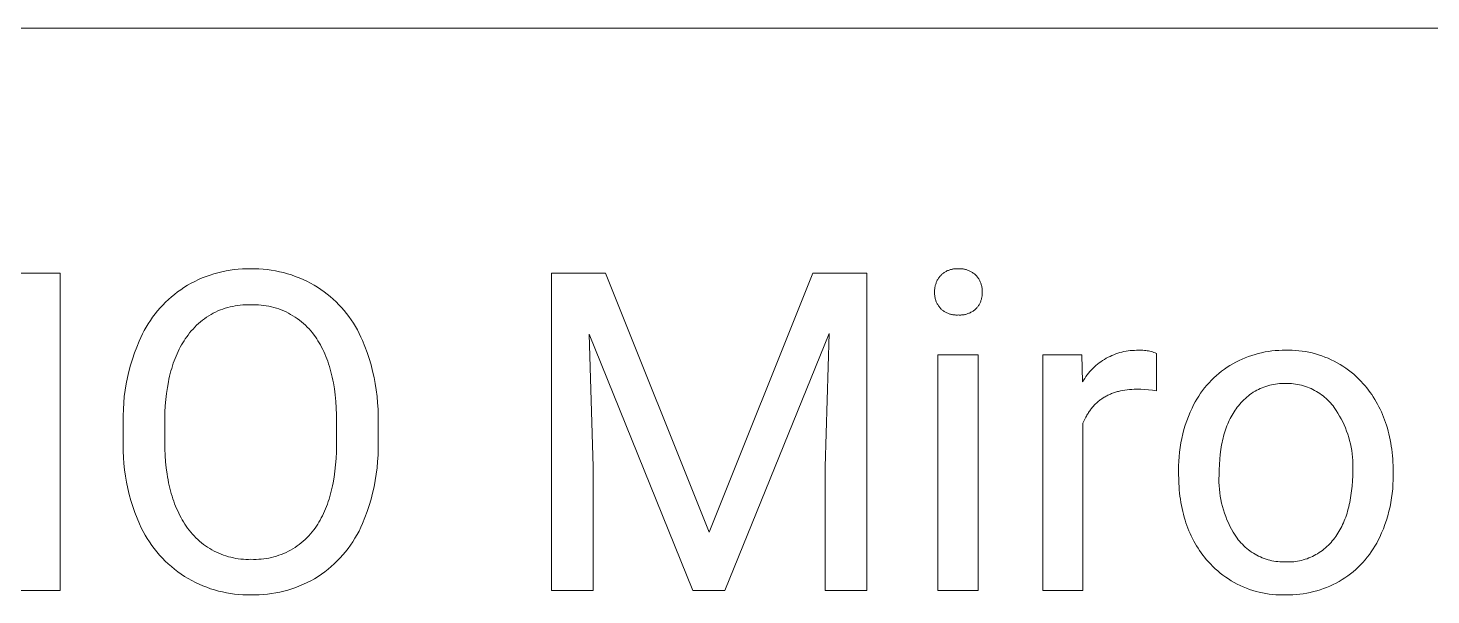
# Model space of a CAD drawing. Header units: millimetres. Extents: x -1283 to 2747, y -259 to 2557.
# Drawn here: x 1601.5 to 1770.4, y 123.7 to 191.8 of the extents above; entities that cross this region are included whole.
import ezdxf

# ---------------------------------------------------------------- set-up
doc = ezdxf.new("R2010")
doc.units = ezdxf.units.MM
doc.header["$MEASUREMENT"] = 0
doc.layers.add('Domyślny', color=7, linetype='Continuous', true_color=0x000000)

msp = doc.modelspace()

# ---------------------------------------------------------------- linework, layer by layer
at = {"layer": 'Domyślny', "color": 18, "lineweight": 15, "true_color": 0x000000}
for p, q in [((2743.17, 191.83), (1223.94, 191.83)), ((1600.37, 162.36), (1605.37, 162.36)), ((1605.37, 162.36), (1605.37, 124.19)), ((1622.96, 161.96), (1623.43, 162.13)), ((1623.43, 162.13), (1623.9, 162.28)), ((1623.9, 162.28), (1624.38, 162.41)), ((1624.38, 162.41), (1624.86, 162.53)), ((1624.86, 162.53), (1625.35, 162.63)), ((1625.35, 162.63), (1625.84, 162.71)), ((1625.84, 162.71), (1626.33, 162.78)), ((1626.33, 162.78), (1626.82, 162.83)), ((1626.82, 162.83), (1627.32, 162.86)), ((1627.32, 162.86), (1627.82, 162.88)), ((1627.82, 162.88), (1628.31, 162.88)), ((1628.31, 162.88), (1628.81, 162.88)), ((1628.81, 162.88), (1629.31, 162.86)), ((1629.31, 162.86), (1629.81, 162.83)), ((1629.81, 162.83), (1630.3, 162.78)), ((1630.3, 162.78), (1630.8, 162.72)), ((1630.8, 162.72), (1631.29, 162.63)), ((1631.29, 162.63), (1631.78, 162.53)), ((1631.78, 162.53), (1632.26, 162.42)), ((1632.26, 162.42), (1632.75, 162.28)), ((1632.75, 162.28), (1633.22, 162.14)), ((1633.22, 162.14), (1633.69, 161.97)), ((1664.51, 124.19), (1664.51, 162.36)), ((1664.51, 162.36), (1671.01, 162.36)), ((1671.01, 162.36), (1683.49, 131.22)), ((1683.49, 131.22), (1695.96, 162.36)), ((1695.96, 162.36), (1702.49, 162.36)), ((1702.49, 162.36), (1702.49, 124.19)), ((1711.35, 162.07), (1711.42, 162.13)), ((1711.42, 162.13), (1711.49, 162.2)), ((1711.49, 162.2), (1711.56, 162.26)), ((1711.56, 162.26), (1711.63, 162.32)), ((1711.63, 162.32), (1711.71, 162.37)), ((1711.71, 162.37), (1711.79, 162.43)), ((1711.79, 162.43), (1711.87, 162.48)), ((1711.87, 162.48), (1711.95, 162.53)), ((1711.95, 162.53), (1712.03, 162.57)), ((1712.03, 162.57), (1712.12, 162.62)), ((1712.12, 162.62), (1712.2, 162.66)), ((1712.2, 162.66), (1712.29, 162.69)), ((1712.29, 162.69), (1712.38, 162.73)), ((1712.38, 162.73), (1712.47, 162.76)), ((1712.47, 162.76), (1712.56, 162.78)), ((1712.56, 162.78), (1712.65, 162.81)), ((1712.65, 162.81), (1712.74, 162.83)), ((1712.74, 162.83), (1712.83, 162.85)), ((1712.83, 162.85), (1712.93, 162.86)), ((1712.93, 162.86), (1713.02, 162.88)), ((1713.02, 162.88), (1713.12, 162.88)), ((1713.12, 162.88), (1713.21, 162.89)), ((1713.21, 162.89), (1713.31, 162.89)), ((1713.31, 162.89), (1713.4, 162.89)), ((1713.4, 162.89), (1713.5, 162.89)), ((1713.5, 162.89), (1713.59, 162.89)), ((1713.59, 162.89), (1713.69, 162.89)), ((1713.69, 162.89), (1713.78, 162.89)), ((1713.78, 162.89), (1713.87, 162.88)), ((1713.87, 162.88), (1713.97, 162.87)), ((1713.97, 162.87), (1714.06, 162.86)), ((1714.06, 162.86), (1714.16, 162.85)), ((1714.16, 162.85), (1714.25, 162.83)), ((1714.25, 162.83), (1714.34, 162.81)), ((1714.34, 162.81), (1714.43, 162.78)), ((1714.43, 162.78), (1714.52, 162.76)), ((1714.52, 162.76), (1714.61, 162.72)), ((1714.61, 162.72), (1714.7, 162.69)), ((1714.7, 162.69), (1714.79, 162.65)), ((1714.79, 162.65), (1714.88, 162.61)), ((1714.88, 162.61), (1714.96, 162.57)), ((1714.96, 162.57), (1715.04, 162.53)), ((1715.04, 162.53), (1715.12, 162.48)), ((1715.12, 162.48), (1715.2, 162.43)), ((1715.2, 162.43), (1715.28, 162.37)), ((1715.28, 162.37), (1715.36, 162.32)), ((1715.36, 162.32), (1715.43, 162.26)), ((1715.43, 162.26), (1715.51, 162.2)), ((1715.51, 162.2), (1715.58, 162.13)), ((1715.58, 162.13), (1715.64, 162.07)), ((1619.9, 160.37), (1620.29, 160.64)), ((1620.29, 160.64), (1620.71, 160.9)), ((1620.71, 160.9), (1621.15, 161.14)), ((1621.15, 161.14), (1621.59, 161.37)), ((1621.59, 161.37), (1622.04, 161.58)), ((1622.04, 161.58), (1622.49, 161.78)), ((1622.49, 161.78), (1622.96, 161.96)), ((1633.69, 161.97), (1634.16, 161.79)), ((1634.16, 161.79), (1634.62, 161.6)), ((1634.62, 161.6), (1635.07, 161.39)), ((1635.07, 161.39), (1635.51, 161.16)), ((1635.51, 161.16), (1635.95, 160.92)), ((1635.95, 160.92), (1636.38, 160.67)), ((1636.38, 160.67), (1636.77, 160.4)), ((1710.64, 160.37), (1710.65, 160.47)), ((1710.65, 160.47), (1710.67, 160.57)), ((1710.67, 160.57), (1710.68, 160.67)), ((1710.68, 160.67), (1710.7, 160.76)), ((1710.7, 160.76), (1710.72, 160.86)), ((1710.72, 160.86), (1710.75, 160.95)), ((1710.75, 160.95), (1710.78, 161.05)), ((1710.78, 161.05), (1710.81, 161.14)), ((1710.81, 161.14), (1710.84, 161.23)), ((1710.84, 161.23), (1710.88, 161.32)), ((1710.88, 161.32), (1710.92, 161.41)), ((1710.92, 161.41), (1710.96, 161.5)), ((1710.96, 161.5), (1711.01, 161.59)), ((1711.01, 161.59), (1711.06, 161.67)), ((1711.06, 161.67), (1711.11, 161.75)), ((1711.11, 161.75), (1711.17, 161.83)), ((1711.17, 161.83), (1711.23, 161.91)), ((1711.23, 161.91), (1711.29, 161.99)), ((1711.29, 161.99), (1711.35, 162.07)), ((1715.64, 162.07), (1715.71, 161.99)), ((1715.71, 161.99), (1715.77, 161.92)), ((1715.77, 161.92), (1715.83, 161.84)), ((1715.83, 161.84), (1715.89, 161.76)), ((1715.89, 161.76), (1715.94, 161.67)), ((1715.94, 161.67), (1715.99, 161.59)), ((1715.99, 161.59), (1716.04, 161.5)), ((1716.04, 161.5), (1716.08, 161.42)), ((1716.08, 161.42), (1716.13, 161.33)), ((1716.13, 161.33), (1716.17, 161.24)), ((1716.17, 161.24), (1716.2, 161.14)), ((1716.2, 161.14), (1716.23, 161.05)), ((1716.23, 161.05), (1716.26, 160.96)), ((1716.26, 160.96), (1716.29, 160.86)), ((1716.29, 160.86), (1716.31, 160.77)), ((1716.31, 160.77), (1716.33, 160.67)), ((1716.33, 160.67), (1716.35, 160.57)), ((1716.35, 160.57), (1716.36, 160.47)), ((1716.36, 160.47), (1716.37, 160.38)), ((1617.74, 158.52), (1618.07, 158.86)), ((1618.07, 158.86), (1618.42, 159.19)), ((1618.42, 159.19), (1618.77, 159.5)), ((1618.77, 159.5), (1619.14, 159.81)), ((1619.14, 159.81), (1619.51, 160.1)), ((1619.51, 160.1), (1619.9, 160.37)), ((1636.77, 160.4), (1637.16, 160.13)), ((1637.16, 160.13), (1637.53, 159.84)), ((1637.53, 159.84), (1637.9, 159.54)), ((1637.9, 159.54), (1638.25, 159.23)), ((1638.25, 159.23), (1638.6, 158.91)), ((1638.6, 158.91), (1638.93, 158.57)), ((1710.64, 160.28), (1710.64, 160.37)), ((1710.64, 160.18), (1710.64, 160.28)), ((1710.64, 160.08), (1710.64, 160.18)), ((1710.64, 159.98), (1710.64, 160.08)), ((1710.64, 159.89), (1710.64, 159.98)), ((1710.64, 159.79), (1710.64, 159.89)), ((1710.65, 159.69), (1710.64, 159.79)), ((1710.66, 159.59), (1710.65, 159.69)), ((1710.68, 159.5), (1710.66, 159.59)), ((1710.7, 159.4), (1710.68, 159.5)), ((1710.72, 159.31), (1710.7, 159.4)), ((1710.74, 159.21), (1710.72, 159.31)), ((1710.77, 159.12), (1710.74, 159.21)), ((1710.8, 159.03), (1710.77, 159.12)), ((1710.84, 158.93), (1710.8, 159.03)), ((1710.88, 158.84), (1710.84, 158.93)), ((1710.92, 158.76), (1710.88, 158.84)), ((1710.96, 158.67), (1710.92, 158.76)), ((1716.11, 158.81), (1716.07, 158.72)), ((1716.15, 158.89), (1716.11, 158.81)), ((1716.19, 158.98), (1716.15, 158.89)), ((1716.22, 159.07), (1716.19, 158.98)), ((1716.25, 159.16), (1716.22, 159.07)), ((1716.28, 159.25), (1716.25, 159.16)), ((1716.3, 159.34), (1716.28, 159.25)), ((1716.32, 159.43), (1716.3, 159.34)), ((1716.34, 159.52), (1716.32, 159.43)), ((1716.35, 159.61), (1716.34, 159.52)), ((1716.37, 159.71), (1716.35, 159.61)), ((1716.37, 160.38), (1716.38, 160.28)), ((1716.38, 159.89), (1716.37, 159.8)), ((1716.37, 159.8), (1716.37, 159.71)), ((1716.38, 160.28), (1716.38, 160.18)), ((1716.38, 160.18), (1716.38, 160.08)), ((1716.38, 160.08), (1716.38, 159.99)), ((1716.38, 159.99), (1716.38, 159.89)), ((1616.25, 156.68), (1616.52, 157.07)), ((1616.52, 157.07), (1616.81, 157.45)), ((1616.81, 157.45), (1617.11, 157.82)), ((1617.11, 157.82), (1617.42, 158.17)), ((1617.42, 158.17), (1617.74, 158.52)), ((1623.02, 157.06), (1622.77, 156.88)), ((1623.28, 157.23), (1623.02, 157.06)), ((1623.55, 157.39), (1623.28, 157.23)), ((1623.82, 157.54), (1623.55, 157.39)), ((1624.1, 157.68), (1623.82, 157.54)), ((1624.38, 157.81), (1624.1, 157.68)), ((1624.67, 157.93), (1624.38, 157.81)), ((1624.96, 158.04), (1624.67, 157.93)), ((1625.25, 158.14), (1624.96, 158.04)), ((1625.55, 158.23), (1625.25, 158.14)), ((1625.85, 158.31), (1625.55, 158.23)), ((1626.15, 158.37), (1625.85, 158.31)), ((1626.46, 158.43), (1626.15, 158.37)), ((1626.76, 158.48), (1626.46, 158.43)), ((1627.07, 158.52), (1626.76, 158.48)), ((1627.38, 158.55), (1627.07, 158.52)), ((1627.69, 158.56), (1627.38, 158.55)), ((1628, 158.57), (1627.69, 158.56)), ((1628.31, 158.56), (1628, 158.57)), ((1628.63, 158.57), (1628.31, 158.56)), ((1628.94, 158.56), (1628.63, 158.57)), ((1629.26, 158.55), (1628.94, 158.56)), ((1629.57, 158.53), (1629.26, 158.55)), ((1629.88, 158.49), (1629.57, 158.53)), ((1630.19, 158.44), (1629.88, 158.49)), ((1630.5, 158.39), (1630.19, 158.44)), ((1630.81, 158.32), (1630.5, 158.39)), ((1631.11, 158.24), (1630.81, 158.32)), ((1631.41, 158.15), (1631.11, 158.24)), ((1631.71, 158.05), (1631.41, 158.15)), ((1632, 157.94), (1631.71, 158.05)), ((1632.29, 157.82), (1632, 157.94)), ((1632.58, 157.69), (1632.29, 157.82)), ((1632.86, 157.55), (1632.58, 157.69)), ((1633.13, 157.4), (1632.86, 157.55)), ((1633.4, 157.24), (1633.13, 157.4)), ((1633.67, 157.07), (1633.4, 157.24)), ((1633.93, 156.89), (1633.67, 157.07)), ((1638.93, 158.57), (1639.25, 158.23)), ((1639.25, 158.23), (1639.56, 157.87)), ((1639.56, 157.87), (1639.86, 157.5)), ((1639.86, 157.5), (1640.15, 157.13)), ((1640.15, 157.13), (1640.42, 156.74)), ((1711.01, 158.58), (1710.96, 158.67)), ((1711.06, 158.5), (1711.01, 158.58)), ((1711.11, 158.42), (1711.06, 158.5)), ((1711.17, 158.34), (1711.11, 158.42)), ((1711.22, 158.26), (1711.17, 158.34)), ((1711.29, 158.18), (1711.22, 158.26)), ((1711.35, 158.11), (1711.29, 158.18)), ((1711.42, 158.04), (1711.35, 158.11)), ((1711.49, 157.98), (1711.42, 158.04)), ((1711.56, 157.92), (1711.49, 157.98)), ((1711.64, 157.86), (1711.56, 157.92)), ((1711.71, 157.81), (1711.64, 157.86)), ((1711.79, 157.76), (1711.71, 157.81)), ((1711.87, 157.71), (1711.79, 157.76)), ((1711.95, 157.66), (1711.87, 157.71)), ((1712.04, 157.62), (1711.95, 157.66)), ((1712.12, 157.58), (1712.04, 157.62)), ((1712.21, 157.54), (1712.12, 157.58)), ((1712.29, 157.5), (1712.21, 157.54)), ((1712.38, 157.47), (1712.29, 157.5)), ((1712.47, 157.44), (1712.38, 157.47)), ((1712.56, 157.42), (1712.47, 157.44)), ((1712.65, 157.39), (1712.56, 157.42)), ((1712.75, 157.37), (1712.65, 157.39)), ((1712.84, 157.36), (1712.75, 157.37)), ((1712.93, 157.34), (1712.84, 157.36)), ((1713.03, 157.33), (1712.93, 157.34)), ((1713.12, 157.33), (1713.03, 157.33)), ((1713.21, 157.32), (1713.12, 157.33)), ((1713.31, 157.32), (1713.21, 157.32)), ((1713.4, 157.32), (1713.31, 157.32)), ((1713.5, 157.33), (1713.4, 157.32)), ((1713.59, 157.32), (1713.5, 157.33)), ((1713.69, 157.32), (1713.59, 157.32)), ((1713.79, 157.32), (1713.69, 157.32)), ((1713.89, 157.33), (1713.79, 157.32)), ((1713.99, 157.34), (1713.89, 157.33)), ((1714.08, 157.35), (1713.99, 157.34)), ((1714.18, 157.36), (1714.08, 157.35)), ((1714.28, 157.38), (1714.18, 157.36)), ((1714.37, 157.4), (1714.28, 157.38)), ((1714.47, 157.43), (1714.37, 157.4)), ((1714.56, 157.46), (1714.47, 157.43)), ((1714.65, 157.49), (1714.56, 157.46)), ((1714.74, 157.53), (1714.65, 157.49)), ((1714.83, 157.56), (1714.74, 157.53)), ((1714.92, 157.6), (1714.83, 157.56)), ((1715.01, 157.65), (1714.92, 157.6)), ((1715.1, 157.7), (1715.01, 157.65)), ((1715.18, 157.75), (1715.1, 157.7)), ((1715.26, 157.8), (1715.18, 157.75)), ((1715.34, 157.86), (1715.26, 157.8)), ((1715.42, 157.92), (1715.34, 157.86)), ((1715.5, 157.98), (1715.42, 157.92)), ((1715.57, 158.04), (1715.5, 157.98)), ((1715.64, 158.11), (1715.57, 158.04)), ((1715.71, 158.18), (1715.64, 158.11)), ((1715.77, 158.25), (1715.71, 158.18)), ((1715.82, 158.32), (1715.77, 158.25)), ((1715.88, 158.4), (1715.82, 158.32)), ((1715.93, 158.48), (1715.88, 158.4)), ((1715.98, 158.56), (1715.93, 158.48)), ((1716.03, 158.64), (1715.98, 158.56)), ((1716.07, 158.72), (1716.03, 158.64)), ((1615.29, 155.05), (1615.51, 155.47)), ((1615.51, 155.47), (1615.74, 155.88)), ((1615.74, 155.88), (1615.99, 156.28)), ((1615.99, 156.28), (1616.25, 156.68)), ((1621.17, 155.41), (1620.97, 155.17)), ((1621.38, 155.64), (1621.17, 155.41)), ((1621.59, 155.87), (1621.38, 155.64)), ((1621.81, 156.09), (1621.59, 155.87)), ((1622.04, 156.3), (1621.81, 156.09)), ((1622.27, 156.5), (1622.04, 156.3)), ((1622.52, 156.7), (1622.27, 156.5)), ((1622.77, 156.88), (1622.52, 156.7)), ((1634.18, 156.71), (1633.93, 156.89)), ((1634.43, 156.51), (1634.18, 156.71)), ((1634.67, 156.31), (1634.43, 156.51)), ((1634.9, 156.1), (1634.67, 156.31)), ((1635.12, 155.88), (1634.9, 156.1)), ((1635.34, 155.65), (1635.12, 155.88)), ((1635.55, 155.41), (1635.34, 155.65)), ((1635.75, 155.17), (1635.55, 155.41)), ((1640.42, 156.74), (1640.68, 156.34)), ((1640.68, 156.34), (1640.93, 155.94)), ((1640.93, 155.94), (1641.16, 155.53)), ((1641.16, 155.53), (1641.38, 155.11)), ((1614.6, 153.47), (1614.89, 154.18)), ((1614.89, 154.18), (1615.08, 154.62)), ((1615.08, 154.62), (1615.29, 155.05)), ((1620, 153.73), (1619.85, 153.47)), ((1620.14, 153.98), (1620, 153.73)), ((1620.3, 154.22), (1620.14, 153.98)), ((1620.45, 154.46), (1620.3, 154.22)), ((1620.62, 154.69), (1620.45, 154.46)), ((1620.78, 154.92), (1620.62, 154.69)), ((1620.97, 155.17), (1620.78, 154.92)), ((1635.94, 154.92), (1635.75, 155.17)), ((1636.1, 154.69), (1635.94, 154.92)), ((1636.27, 154.46), (1636.1, 154.69)), ((1636.42, 154.22), (1636.27, 154.46)), ((1636.57, 153.97), (1636.42, 154.22)), ((1636.72, 153.72), (1636.57, 153.97)), ((1636.86, 153.46), (1636.72, 153.72)), ((1641.38, 155.11), (1641.58, 154.68)), ((1641.58, 154.68), (1641.77, 154.25)), ((1641.77, 154.25), (1642.07, 153.54)), ((1681.54, 124.19), (1669.05, 155.02)), ((1669.05, 155.02), (1669.54, 139.06)), ((1697.93, 155.1), (1685.39, 124.19)), ((1697.46, 139.06), (1697.93, 155.1)), ((1613.86, 151.29), (1614.08, 152.03)), ((1614.08, 152.03), (1614.33, 152.76)), ((1614.33, 152.76), (1614.6, 153.47)), ((1619.22, 152.1), (1619.11, 151.81)), ((1619.34, 152.39), (1619.22, 152.1)), ((1619.46, 152.67), (1619.34, 152.39)), ((1619.58, 152.94), (1619.46, 152.67)), ((1619.72, 153.21), (1619.58, 152.94)), ((1619.85, 153.47), (1619.72, 153.21)), ((1637, 153.19), (1636.86, 153.46)), ((1637.13, 152.92), (1637, 153.19)), ((1637.25, 152.64), (1637.13, 152.92)), ((1637.37, 152.35), (1637.25, 152.64)), ((1637.49, 152.06), (1637.37, 152.35)), ((1637.6, 151.76), (1637.49, 152.06)), ((1642.07, 153.54), (1642.33, 152.81)), ((1642.33, 152.81), (1642.58, 152.08)), ((1642.58, 152.08), (1642.8, 151.34)), ((1711.04, 124.19), (1711.04, 152.55)), ((1711.04, 152.55), (1715.88, 152.55)), ((1715.88, 152.55), (1715.88, 124.19)), ((1723.65, 124.2), (1723.65, 152.55)), ((1723.65, 152.55), (1728.36, 152.55)), ((1728.36, 152.55), (1728.44, 149.28)), ((1730.86, 151.85), (1731.07, 151.99)), ((1731.07, 151.99), (1731.29, 152.12)), ((1731.29, 152.12), (1731.52, 152.24)), ((1731.52, 152.24), (1731.75, 152.35)), ((1731.75, 152.35), (1731.98, 152.45)), ((1731.98, 152.45), (1732.21, 152.55)), ((1732.21, 152.55), (1732.45, 152.64)), ((1732.45, 152.64), (1732.69, 152.72)), ((1732.69, 152.72), (1732.94, 152.8)), ((1732.94, 152.8), (1733.18, 152.86)), ((1733.18, 152.86), (1733.43, 152.92)), ((1733.43, 152.92), (1733.68, 152.97)), ((1733.68, 152.97), (1733.93, 153.01)), ((1733.93, 153.01), (1734.19, 153.04)), ((1734.19, 153.04), (1734.44, 153.06)), ((1734.44, 153.06), (1734.69, 153.07)), ((1734.69, 153.07), (1734.95, 153.08)), ((1734.95, 153.08), (1735.2, 153.08)), ((1735.2, 153.08), (1735.37, 153.08)), ((1735.37, 153.08), (1735.54, 153.08)), ((1735.54, 153.08), (1735.71, 153.08)), ((1735.71, 153.08), (1735.88, 153.07)), ((1735.88, 153.07), (1736.04, 153.05)), ((1736.04, 153.05), (1736.21, 153.03)), ((1736.21, 153.03), (1736.38, 153)), ((1736.38, 153), (1736.54, 152.96)), ((1736.54, 152.96), (1736.71, 152.92)), ((1736.71, 152.92), (1736.87, 152.88)), ((1736.87, 152.88), (1737.03, 152.83)), ((1737.03, 152.83), (1737.19, 152.77)), ((1737.19, 152.77), (1737.35, 152.71)), ((1737.35, 152.71), (1737.35, 148.2)), ((1747.28, 151.86), (1747.65, 152.03)), ((1747.65, 152.03), (1748.03, 152.19)), ((1748.03, 152.19), (1748.42, 152.34)), ((1748.42, 152.34), (1748.81, 152.47)), ((1748.81, 152.47), (1749.2, 152.59)), ((1749.2, 152.59), (1749.6, 152.7)), ((1749.6, 152.7), (1750, 152.79)), ((1750, 152.79), (1750.41, 152.88)), ((1750.41, 152.88), (1750.81, 152.94)), ((1750.81, 152.94), (1751.22, 153)), ((1751.22, 153), (1751.63, 153.04)), ((1751.63, 153.04), (1752.05, 153.06)), ((1752.05, 153.06), (1752.46, 153.08)), ((1752.46, 153.08), (1752.87, 153.08)), ((1752.87, 153.08), (1753.28, 153.09)), ((1753.28, 153.09), (1753.68, 153.08)), ((1753.68, 153.08), (1754.08, 153.06)), ((1754.08, 153.06), (1754.49, 153.03)), ((1754.49, 153.03), (1754.89, 152.98)), ((1754.89, 152.98), (1755.29, 152.92)), ((1755.29, 152.92), (1755.69, 152.84)), ((1755.69, 152.84), (1756.08, 152.76)), ((1756.08, 152.76), (1756.47, 152.66)), ((1756.47, 152.66), (1756.86, 152.54)), ((1756.86, 152.54), (1757.25, 152.41)), ((1757.25, 152.41), (1757.62, 152.27)), ((1757.62, 152.27), (1758, 152.12)), ((1758, 152.12), (1758.37, 151.95)), ((1613.48, 149.8), (1613.66, 150.55)), ((1613.66, 150.55), (1613.86, 151.29)), ((1618.63, 150.28), (1618.55, 149.96)), ((1618.72, 150.6), (1618.63, 150.28)), ((1618.81, 150.91), (1618.72, 150.6)), ((1618.9, 151.22), (1618.81, 150.91)), ((1619, 151.52), (1618.9, 151.22)), ((1619.11, 151.81), (1619, 151.52)), ((1637.7, 151.46), (1637.6, 151.76)), ((1637.8, 151.15), (1637.7, 151.46)), ((1637.89, 150.83), (1637.8, 151.15)), ((1637.98, 150.51), (1637.89, 150.83)), ((1638.06, 150.18), (1637.98, 150.51)), ((1642.8, 151.34), (1642.99, 150.59)), ((1642.99, 150.59), (1643.17, 149.83)), ((1729, 150.13), (1729.16, 150.33)), ((1729.16, 150.33), (1729.32, 150.52)), ((1729.32, 150.52), (1729.5, 150.71)), ((1729.5, 150.71), (1729.67, 150.89)), ((1729.67, 150.89), (1729.86, 151.07)), ((1729.86, 151.07), (1730.05, 151.24)), ((1730.05, 151.24), (1730.24, 151.4)), ((1730.24, 151.4), (1730.44, 151.56)), ((1730.44, 151.56), (1730.65, 151.71)), ((1730.65, 151.71), (1730.86, 151.85)), ((1744.55, 150.04), (1744.86, 150.31)), ((1744.86, 150.31), (1745.18, 150.56)), ((1745.18, 150.56), (1745.51, 150.81)), ((1745.51, 150.81), (1745.85, 151.04)), ((1745.85, 151.04), (1746.19, 151.27)), ((1746.19, 151.27), (1746.54, 151.47)), ((1746.54, 151.47), (1746.91, 151.67)), ((1746.91, 151.67), (1747.28, 151.86)), ((1758.37, 151.95), (1758.73, 151.78)), ((1758.73, 151.78), (1759.09, 151.59)), ((1759.09, 151.59), (1759.44, 151.38)), ((1759.44, 151.38), (1759.78, 151.17)), ((1759.78, 151.17), (1760.12, 150.94)), ((1760.12, 150.94), (1760.44, 150.71)), ((1760.44, 150.71), (1760.76, 150.46)), ((1760.76, 150.46), (1761.08, 150.2)), ((1613.21, 148.29), (1613.34, 149.05)), ((1613.34, 149.05), (1613.48, 149.8)), ((1618.29, 148.61), (1618.18, 147.9)), ((1618.41, 149.29), (1618.29, 148.61)), ((1618.48, 149.63), (1618.41, 149.29)), ((1618.55, 149.96), (1618.48, 149.63)), ((1638.14, 149.85), (1638.06, 150.18)), ((1638.21, 149.51), (1638.14, 149.85)), ((1638.28, 149.16), (1638.21, 149.51)), ((1638.39, 148.44), (1638.28, 149.16)), ((1643.17, 149.83), (1643.31, 149.07)), ((1643.31, 149.07), (1643.43, 148.31)), ((1728.44, 149.28), (1728.57, 149.5)), ((1728.57, 149.5), (1728.71, 149.71)), ((1728.71, 149.71), (1728.85, 149.92)), ((1728.85, 149.92), (1729, 150.13)), ((1743.14, 148.56), (1743.4, 148.88)), ((1743.4, 148.88), (1743.68, 149.18)), ((1743.68, 149.18), (1743.96, 149.48)), ((1743.96, 149.48), (1744.25, 149.76)), ((1744.25, 149.76), (1744.55, 150.04)), ((1750.28, 148.66), (1750.06, 148.57)), ((1750.51, 148.74), (1750.28, 148.66)), ((1750.74, 148.81), (1750.51, 148.74)), ((1750.97, 148.88), (1750.74, 148.81)), ((1751.2, 148.93), (1750.97, 148.88)), ((1751.44, 148.98), (1751.2, 148.93)), ((1751.67, 149.02), (1751.44, 148.98)), ((1751.91, 149.05), (1751.67, 149.02)), ((1752.15, 149.07), (1751.91, 149.05)), ((1752.39, 149.09), (1752.15, 149.07)), ((1752.63, 149.09), (1752.39, 149.09)), ((1752.87, 149.09), (1752.63, 149.09)), ((1753.11, 149.09), (1752.87, 149.09)), ((1753.36, 149.09), (1753.11, 149.09)), ((1753.6, 149.07), (1753.36, 149.09)), ((1753.84, 149.05), (1753.6, 149.07)), ((1754.08, 149.02), (1753.84, 149.05)), ((1754.32, 148.98), (1754.08, 149.02)), ((1754.56, 148.93), (1754.32, 148.98)), ((1754.8, 148.88), (1754.56, 148.93)), ((1755.03, 148.81), (1754.8, 148.88)), ((1755.27, 148.74), (1755.03, 148.81)), ((1755.5, 148.66), (1755.27, 148.74)), ((1755.72, 148.57), (1755.5, 148.66)), ((1761.08, 150.2), (1761.38, 149.93)), ((1761.38, 149.93), (1761.67, 149.65)), ((1761.67, 149.65), (1761.95, 149.36)), ((1761.95, 149.36), (1762.23, 149.06)), ((1762.23, 149.06), (1762.45, 148.81)), ((1762.45, 148.81), (1762.66, 148.55)), ((1613.04, 146.76), (1613.11, 147.52)), ((1613.11, 147.52), (1613.21, 148.29)), ((1618.1, 147.17), (1618.04, 146.42)), ((1618.18, 147.9), (1618.1, 147.17)), ((1638.49, 147.71), (1638.39, 148.44)), ((1638.57, 146.94), (1638.49, 147.71)), ((1638.62, 146.16), (1638.57, 146.94)), ((1643.43, 148.31), (1643.53, 147.54)), ((1643.53, 147.54), (1643.6, 146.77)), ((1730.38, 146.96), (1730.29, 146.88)), ((1730.47, 147.03), (1730.38, 146.96)), ((1730.56, 147.11), (1730.47, 147.03)), ((1730.66, 147.18), (1730.56, 147.11)), ((1730.76, 147.24), (1730.66, 147.18)), ((1730.86, 147.31), (1730.76, 147.24)), ((1730.96, 147.38), (1730.86, 147.31)), ((1731.06, 147.44), (1730.96, 147.38)), ((1731.16, 147.5), (1731.06, 147.44)), ((1731.27, 147.56), (1731.16, 147.5)), ((1731.37, 147.61), (1731.27, 147.56)), ((1731.48, 147.67), (1731.37, 147.61)), ((1731.59, 147.72), (1731.48, 147.67)), ((1731.7, 147.77), (1731.59, 147.72)), ((1731.81, 147.82), (1731.7, 147.77)), ((1731.93, 147.87), (1731.81, 147.82)), ((1732.04, 147.91), (1731.93, 147.87)), ((1732.16, 147.95), (1732.04, 147.91)), ((1732.28, 148), (1732.16, 147.95)), ((1732.4, 148.03), (1732.28, 148)), ((1732.52, 148.07), (1732.4, 148.03)), ((1732.64, 148.11), (1732.52, 148.07)), ((1732.77, 148.14), (1732.64, 148.11)), ((1732.89, 148.17), (1732.77, 148.14)), ((1733.02, 148.2), (1732.89, 148.17)), ((1733.28, 148.25), (1733.02, 148.2)), ((1733.54, 148.29), (1733.28, 148.25)), ((1733.82, 148.33), (1733.54, 148.29)), ((1734.09, 148.36), (1733.82, 148.33)), ((1734.38, 148.38), (1734.09, 148.36)), ((1734.67, 148.39), (1734.38, 148.38)), ((1734.96, 148.39), (1734.67, 148.39)), ((1735.44, 148.39), (1734.96, 148.39)), ((1735.92, 148.36), (1735.44, 148.39)), ((1736.4, 148.33), (1735.92, 148.36)), ((1736.87, 148.27), (1736.4, 148.33)), ((1737.35, 148.2), (1736.87, 148.27)), ((1742, 146.87), (1742.21, 147.22)), ((1742.21, 147.22), (1742.42, 147.57)), ((1742.42, 147.57), (1742.65, 147.91)), ((1742.65, 147.91), (1742.89, 148.24)), ((1742.89, 148.24), (1743.14, 148.56)), ((1747.69, 146.97), (1747.53, 146.79)), ((1747.86, 147.14), (1747.69, 146.97)), ((1748.04, 147.3), (1747.86, 147.14)), ((1748.22, 147.46), (1748.04, 147.3)), ((1748.4, 147.61), (1748.22, 147.46)), ((1748.59, 147.76), (1748.4, 147.61)), ((1748.79, 147.89), (1748.59, 147.76)), ((1748.99, 148.03), (1748.79, 147.89)), ((1749.2, 148.15), (1748.99, 148.03)), ((1749.41, 148.27), (1749.2, 148.15)), ((1749.62, 148.38), (1749.41, 148.27)), ((1749.84, 148.48), (1749.62, 148.38)), ((1750.06, 148.57), (1749.84, 148.48)), ((1755.95, 148.48), (1755.72, 148.57)), ((1756.17, 148.37), (1755.95, 148.48)), ((1756.38, 148.26), (1756.17, 148.37)), ((1756.59, 148.14), (1756.38, 148.26)), ((1756.8, 148.02), (1756.59, 148.14)), ((1757, 147.88), (1756.8, 148.02)), ((1757.2, 147.74), (1757, 147.88)), ((1757.4, 147.59), (1757.2, 147.74)), ((1757.58, 147.44), (1757.4, 147.59)), ((1757.77, 147.28), (1757.58, 147.44)), ((1757.94, 147.11), (1757.77, 147.28)), ((1758.12, 146.94), (1757.94, 147.11)), ((1758.28, 146.76), (1758.12, 146.94)), ((1762.66, 148.55), (1762.87, 148.29)), ((1762.87, 148.29), (1763.07, 148.02)), ((1763.07, 148.02), (1763.26, 147.75)), ((1763.26, 147.75), (1763.44, 147.47)), ((1763.44, 147.47), (1763.62, 147.18)), ((1763.62, 147.18), (1763.8, 146.9)), ((1612.97, 145.22), (1612.99, 145.99)), ((1612.97, 144.45), (1612.97, 145.22)), ((1612.99, 145.99), (1613.04, 146.76)), ((1618, 145.64), (1617.98, 144.84)), ((1618.04, 146.42), (1618, 145.64)), ((1638.65, 145.34), (1638.62, 146.16)), ((1638.66, 144.51), (1638.65, 145.34)), ((1643.6, 146.77), (1643.65, 146)), ((1643.65, 146), (1643.67, 145.23)), ((1643.67, 145.23), (1643.67, 144.45)), ((1728.96, 145.28), (1728.9, 145.17)), ((1729.03, 145.39), (1728.96, 145.28)), ((1729.1, 145.5), (1729.03, 145.39)), ((1729.16, 145.6), (1729.1, 145.5)), ((1729.23, 145.71), (1729.16, 145.6)), ((1729.31, 145.81), (1729.23, 145.71)), ((1729.38, 145.91), (1729.31, 145.81)), ((1729.45, 146.01), (1729.38, 145.91)), ((1729.53, 146.1), (1729.45, 146.01)), ((1729.61, 146.2), (1729.53, 146.1)), ((1729.69, 146.29), (1729.61, 146.2)), ((1729.77, 146.38), (1729.69, 146.29)), ((1729.85, 146.47), (1729.77, 146.38)), ((1729.93, 146.56), (1729.85, 146.47)), ((1730.02, 146.64), (1729.93, 146.56)), ((1730.11, 146.72), (1730.02, 146.64)), ((1730.2, 146.8), (1730.11, 146.72)), ((1730.29, 146.88), (1730.2, 146.8)), ((1741.18, 145.12), (1741.4, 145.64)), ((1741.4, 145.64), (1741.63, 146.14)), ((1741.63, 146.14), (1741.81, 146.51)), ((1741.81, 146.51), (1742, 146.87)), ((1746.44, 145.28), (1746.33, 145.08)), ((1746.56, 145.48), (1746.44, 145.28)), ((1746.68, 145.68), (1746.56, 145.48)), ((1746.81, 145.87), (1746.68, 145.68)), ((1746.94, 146.05), (1746.81, 145.87)), ((1747.07, 146.23), (1746.94, 146.05)), ((1747.22, 146.42), (1747.07, 146.23)), ((1747.37, 146.61), (1747.22, 146.42)), ((1747.53, 146.79), (1747.37, 146.61)), ((1758.44, 146.58), (1758.28, 146.76)), ((1758.59, 146.39), (1758.44, 146.58)), ((1758.74, 146.19), (1758.59, 146.39)), ((1758.96, 145.86), (1758.74, 146.19)), ((1759.18, 145.52), (1758.96, 145.86)), ((1759.39, 145.18), (1759.18, 145.52)), ((1763.8, 146.9), (1763.96, 146.6)), ((1763.96, 146.6), (1764.12, 146.3)), ((1764.12, 146.3), (1764.27, 146)), ((1764.27, 146), (1764.41, 145.69)), ((1764.41, 145.69), (1764.55, 145.37)), ((1764.55, 145.37), (1764.68, 145.05)), ((1612.97, 141.7), (1612.97, 144.45)), ((1617.98, 144.84), (1617.98, 142.04)), ((1638.66, 141.68), (1638.66, 144.51)), ((1643.67, 144.45), (1643.67, 142.04)), ((1728.6, 144.58), (1728.49, 144.33)), ((1728.49, 144.33), (1728.49, 124.2)), ((1728.72, 144.82), (1728.6, 144.58)), ((1728.84, 145.05), (1728.72, 144.82)), ((1728.9, 145.17), (1728.84, 145.05)), ((1740.51, 143.02), (1740.65, 143.55)), ((1740.65, 143.55), (1740.81, 144.08)), ((1740.81, 144.08), (1740.99, 144.61)), ((1740.99, 144.61), (1741.18, 145.12)), ((1745.73, 143.75), (1745.65, 143.51)), ((1745.82, 143.99), (1745.73, 143.75)), ((1745.92, 144.22), (1745.82, 143.99)), ((1746.01, 144.44), (1745.92, 144.22)), ((1746.11, 144.66), (1746.01, 144.44)), ((1746.22, 144.87), (1746.11, 144.66)), ((1746.33, 145.08), (1746.22, 144.87)), ((1759.58, 144.83), (1759.39, 145.18)), ((1759.76, 144.47), (1759.58, 144.83)), ((1759.93, 144.11), (1759.76, 144.47)), ((1760.09, 143.74), (1759.93, 144.11)), ((1760.23, 143.36), (1760.09, 143.74)), ((1764.68, 145.05), (1764.8, 144.73)), ((1764.8, 144.73), (1764.92, 144.39)), ((1764.92, 144.39), (1765.03, 144.06)), ((1765.03, 144.06), (1765.13, 143.72)), ((1765.13, 143.72), (1765.23, 143.37)), ((1617.98, 142.04), (1617.99, 141.23)), ((1643.67, 142.04), (1643.67, 141.27)), ((1740.18, 141.39), (1740.27, 141.94)), ((1740.27, 141.94), (1740.38, 142.48)), ((1740.38, 142.48), (1740.51, 143.02)), ((1745.24, 141.98), (1745.18, 141.71)), ((1745.3, 142.25), (1745.24, 141.98)), ((1745.36, 142.51), (1745.3, 142.25)), ((1745.42, 142.77), (1745.36, 142.51)), ((1745.5, 143.02), (1745.42, 142.77)), ((1745.57, 143.27), (1745.5, 143.02)), ((1745.65, 143.51), (1745.57, 143.27)), ((1760.37, 142.99), (1760.23, 143.36)), ((1760.49, 142.6), (1760.37, 142.99)), ((1760.59, 142.22), (1760.49, 142.6)), ((1760.69, 141.83), (1760.59, 142.22)), ((1765.23, 143.37), (1765.31, 143.02)), ((1765.31, 143.02), (1765.4, 142.66)), ((1765.4, 142.66), (1765.47, 142.3)), ((1765.47, 142.3), (1765.54, 141.93)), ((1765.54, 141.93), (1765.6, 141.56)), ((1612.98, 140.95), (1612.97, 141.7)), ((1613, 140.2), (1612.98, 140.95)), ((1613.06, 139.45), (1613, 140.2)), ((1617.99, 141.23), (1618.02, 140.44)), ((1618.02, 140.44), (1618.08, 139.67)), ((1638.6, 140.07), (1638.64, 140.86)), ((1638.64, 140.86), (1638.66, 141.68)), ((1643.65, 140.49), (1643.6, 139.72)), ((1643.67, 141.27), (1643.65, 140.49)), ((1740.02, 139.74), (1740.06, 140.29)), ((1740.06, 140.29), (1740.11, 140.85)), ((1740.11, 140.85), (1740.18, 141.39)), ((1745.01, 140.57), (1744.95, 139.97)), ((1745.09, 141.15), (1745.01, 140.57)), ((1745.13, 141.43), (1745.09, 141.15)), ((1745.18, 141.71), (1745.13, 141.43)), ((1760.77, 141.43), (1760.69, 141.83)), ((1760.84, 141.04), (1760.77, 141.43)), ((1760.89, 140.64), (1760.84, 141.04)), ((1760.93, 140.24), (1760.89, 140.64)), ((1760.96, 139.84), (1760.93, 140.24)), ((1765.6, 141.56), (1765.65, 141.18)), ((1765.65, 141.18), (1765.7, 140.8)), ((1765.7, 140.8), (1765.73, 140.41)), ((1765.73, 140.41), (1765.77, 140.02)), ((1613.14, 138.7), (1613.06, 139.45)), ((1613.24, 137.96), (1613.14, 138.7)), ((1618.08, 139.67), (1618.15, 138.93)), ((1618.15, 138.93), (1618.25, 138.2)), ((1638.36, 137.83), (1638.46, 138.55)), ((1638.46, 138.55), (1638.54, 139.3)), ((1638.54, 139.3), (1638.6, 140.07)), ((1643.53, 138.95), (1643.44, 138.19)), ((1643.6, 139.72), (1643.53, 138.95)), ((1669.54, 139.06), (1669.54, 124.19)), ((1697.46, 124.19), (1697.46, 139.06)), ((1740, 139.19), (1740.02, 139.74)), ((1740, 138.64), (1740, 139.19)), ((1740, 138.3), (1740, 138.64)), ((1744.88, 138.72), (1744.87, 138.06)), ((1744.91, 139.35), (1744.88, 138.72)), ((1744.95, 139.97), (1744.91, 139.35)), ((1760.97, 139.44), (1760.96, 139.84)), ((1760.96, 138.64), (1760.98, 139.04)), ((1760.96, 137.99), (1760.96, 138.64)), ((1760.98, 139.04), (1760.97, 139.44)), ((1765.77, 140.02), (1765.79, 139.62)), ((1765.79, 139.62), (1765.81, 139.22)), ((1765.81, 139.22), (1765.82, 138.4)), ((1613.37, 137.22), (1613.24, 137.96)), ((1613.52, 136.48), (1613.37, 137.22)), ((1618.25, 138.2), (1618.3, 137.85)), ((1618.3, 137.85), (1618.37, 137.5)), ((1618.37, 137.5), (1618.43, 137.16)), ((1618.43, 137.16), (1618.51, 136.82)), ((1618.51, 136.82), (1618.58, 136.49)), ((1638.1, 136.46), (1638.17, 136.8)), ((1638.17, 136.8), (1638.24, 137.14)), ((1638.24, 137.14), (1638.36, 137.83)), ((1643.32, 137.43), (1643.17, 136.67)), ((1643.44, 138.19), (1643.32, 137.43)), ((1740.02, 137.48), (1740, 138.3)), ((1740.03, 137.08), (1740.02, 137.48)), ((1740.06, 136.69), (1740.03, 137.08)), ((1744.87, 138.06), (1744.86, 137.64)), ((1744.86, 137.64), (1744.86, 137.22)), ((1744.86, 137.22), (1744.88, 136.79)), ((1744.88, 136.79), (1744.91, 136.37)), ((1760.89, 136.76), (1760.93, 137.37)), ((1760.93, 137.37), (1760.96, 137.99)), ((1765.8, 136.96), (1765.77, 136.42)), ((1765.82, 137.51), (1765.8, 136.96)), ((1765.82, 138.4), (1765.82, 138.06)), ((1765.82, 138.06), (1765.82, 137.51)), ((1613.69, 135.75), (1613.52, 136.48)), ((1613.89, 135.02), (1613.69, 135.75)), ((1618.58, 136.49), (1618.67, 136.17)), ((1618.67, 136.17), (1618.75, 135.85)), ((1618.75, 135.85), (1618.85, 135.53)), ((1618.85, 135.53), (1618.95, 135.22)), ((1618.95, 135.22), (1619.05, 134.92)), ((1637.65, 134.88), (1637.75, 135.19)), ((1637.75, 135.19), (1637.85, 135.5)), ((1637.85, 135.5), (1637.93, 135.81)), ((1637.93, 135.81), (1638.02, 136.14)), ((1638.02, 136.14), (1638.1, 136.46)), ((1642.8, 135.17), (1642.58, 134.43)), ((1643, 135.91), (1642.8, 135.17)), ((1643.17, 136.67), (1643, 135.91)), ((1740.09, 136.3), (1740.06, 136.69)), ((1740.13, 135.91), (1740.09, 136.3)), ((1740.17, 135.53), (1740.13, 135.91)), ((1740.22, 135.16), (1740.17, 135.53)), ((1740.28, 134.79), (1740.22, 135.16)), ((1744.91, 136.37), (1744.95, 135.95)), ((1744.95, 135.95), (1745.01, 135.54)), ((1745.01, 135.54), (1745.08, 135.12)), ((1745.08, 135.12), (1745.17, 134.71)), ((1760.66, 135.05), (1760.71, 135.33)), ((1760.71, 135.33), (1760.75, 135.61)), ((1760.75, 135.61), (1760.83, 136.18)), ((1760.83, 136.18), (1760.89, 136.76)), ((1765.64, 135.33), (1765.55, 134.79)), ((1765.71, 135.87), (1765.64, 135.33)), ((1765.77, 136.42), (1765.71, 135.87)), ((1614.12, 134.3), (1613.89, 135.02)), ((1614.37, 133.59), (1614.12, 134.3)), ((1614.64, 132.89), (1614.37, 133.59)), ((1619.05, 134.92), (1619.16, 134.62)), ((1619.16, 134.62), (1619.28, 134.33)), ((1619.28, 134.33), (1619.4, 134.04)), ((1619.4, 134.04), (1619.53, 133.76)), ((1619.53, 133.76), (1619.66, 133.49)), ((1619.66, 133.49), (1619.79, 133.21)), ((1636.96, 133.19), (1637.09, 133.46)), ((1637.09, 133.46), (1637.21, 133.73)), ((1637.21, 133.73), (1637.33, 134.01)), ((1637.33, 134.01), (1637.44, 134.3)), ((1637.44, 134.3), (1637.55, 134.59)), ((1637.55, 134.59), (1637.65, 134.88)), ((1642.34, 133.69), (1642.07, 132.97)), ((1642.58, 134.43), (1642.34, 133.69)), ((1740.35, 134.42), (1740.28, 134.79)), ((1740.42, 134.06), (1740.35, 134.42)), ((1740.5, 133.71), (1740.42, 134.06)), ((1740.59, 133.36), (1740.5, 133.71)), ((1745.17, 134.71), (1745.27, 134.3)), ((1745.27, 134.3), (1745.39, 133.89)), ((1745.39, 133.89), (1745.52, 133.49)), ((1745.52, 133.49), (1745.67, 133.09)), ((1760.2, 133.26), (1760.28, 133.51)), ((1760.28, 133.51), (1760.35, 133.75)), ((1760.35, 133.75), (1760.42, 134)), ((1760.42, 134), (1760.49, 134.26)), ((1760.49, 134.26), (1760.55, 134.52)), ((1760.55, 134.52), (1760.61, 134.78)), ((1760.61, 134.78), (1760.66, 135.05)), ((1765.32, 133.72), (1765.18, 133.19)), ((1765.45, 134.25), (1765.32, 133.72)), ((1765.55, 134.79), (1765.45, 134.25)), ((1614.93, 132.2), (1614.64, 132.89)), ((1615.15, 131.75), (1614.93, 132.2)), ((1615.37, 131.31), (1615.15, 131.75)), ((1619.79, 133.21), (1619.94, 132.95)), ((1619.94, 132.95), (1620.09, 132.69)), ((1620.09, 132.69), (1620.24, 132.44)), ((1620.24, 132.44), (1620.4, 132.19)), ((1620.4, 132.19), (1620.56, 131.94)), ((1620.56, 131.94), (1620.73, 131.71)), ((1635.91, 131.49), (1636.07, 131.71)), ((1636.07, 131.71), (1636.23, 131.95)), ((1636.23, 131.95), (1636.39, 132.18)), ((1636.39, 132.18), (1636.54, 132.43)), ((1636.54, 132.43), (1636.68, 132.67)), ((1636.68, 132.67), (1636.82, 132.93)), ((1636.82, 132.93), (1636.96, 133.19)), ((1641.57, 131.8), (1641.36, 131.35)), ((1641.77, 132.26), (1641.57, 131.8)), ((1642.07, 132.97), (1641.77, 132.26)), ((1740.68, 133.01), (1740.59, 133.36)), ((1740.78, 132.67), (1740.68, 133.01)), ((1740.89, 132.34), (1740.78, 132.67)), ((1741, 132.01), (1740.89, 132.34)), ((1741.12, 131.69), (1741, 132.01)), ((1745.67, 133.09), (1745.82, 132.7)), ((1745.82, 132.7), (1745.99, 132.32)), ((1745.99, 132.32), (1746.18, 131.94)), ((1746.18, 131.94), (1746.38, 131.56)), ((1759.53, 131.69), (1759.64, 131.9)), ((1759.64, 131.9), (1759.74, 132.12)), ((1759.74, 132.12), (1759.84, 132.34)), ((1759.84, 132.34), (1759.94, 132.56)), ((1759.94, 132.56), (1760.03, 132.79)), ((1760.03, 132.79), (1760.12, 133.03)), ((1760.12, 133.03), (1760.2, 133.26)), ((1764.84, 132.14), (1764.65, 131.63)), ((1765.02, 132.66), (1764.84, 132.14)), ((1765.18, 133.19), (1765.02, 132.66)), ((1615.61, 130.87), (1615.37, 131.31)), ((1615.87, 130.45), (1615.61, 130.87)), ((1616.14, 130.03), (1615.87, 130.45)), ((1616.42, 129.62), (1616.14, 130.03)), ((1620.73, 131.71), (1620.91, 131.46)), ((1620.91, 131.46), (1621.1, 131.22)), ((1621.1, 131.22), (1621.3, 130.99)), ((1621.3, 130.99), (1621.5, 130.76)), ((1621.5, 130.76), (1621.72, 130.54)), ((1621.72, 130.54), (1621.94, 130.33)), ((1621.94, 130.33), (1622.16, 130.12)), ((1622.16, 130.12), (1622.4, 129.93)), ((1634.41, 129.93), (1634.64, 130.13)), ((1634.64, 130.13), (1634.87, 130.34)), ((1634.87, 130.34), (1635.1, 130.55)), ((1635.1, 130.55), (1635.31, 130.78)), ((1635.31, 130.78), (1635.52, 131.01)), ((1635.52, 131.01), (1635.72, 131.25)), ((1635.72, 131.25), (1635.91, 131.49)), ((1640.61, 130.06), (1640.33, 129.65)), ((1640.87, 130.49), (1640.61, 130.06)), ((1641.12, 130.92), (1640.87, 130.49)), ((1641.36, 131.35), (1641.12, 130.92)), ((1741.25, 131.37), (1741.12, 131.69)), ((1741.39, 131.05), (1741.25, 131.37)), ((1741.53, 130.75), (1741.39, 131.05)), ((1741.68, 130.44), (1741.53, 130.75)), ((1741.84, 130.14), (1741.68, 130.44)), ((1742, 129.85), (1741.84, 130.14)), ((1746.38, 131.56), (1746.59, 131.2)), ((1746.59, 131.2), (1746.81, 130.84)), ((1746.81, 130.84), (1747.05, 130.49)), ((1747.05, 130.49), (1747.19, 130.3)), ((1747.19, 130.3), (1747.35, 130.11)), ((1747.35, 130.11), (1747.51, 129.93)), ((1758.35, 129.97), (1758.5, 130.15)), ((1758.5, 130.15), (1758.65, 130.33)), ((1758.65, 130.33), (1758.79, 130.52)), ((1758.79, 130.52), (1758.92, 130.7)), ((1758.92, 130.7), (1759.05, 130.89)), ((1759.05, 130.89), (1759.18, 131.08)), ((1759.18, 131.08), (1759.3, 131.28)), ((1759.3, 131.28), (1759.42, 131.48)), ((1759.42, 131.48), (1759.53, 131.69)), ((1764.03, 130.26), (1763.85, 129.9)), ((1764.21, 130.62), (1764.03, 130.26)), ((1764.44, 131.12), (1764.21, 130.62)), ((1764.65, 131.63), (1764.44, 131.12)), ((1616.72, 129.23), (1616.42, 129.62)), ((1617.03, 128.84), (1616.72, 129.23)), ((1617.36, 128.46), (1617.03, 128.84)), ((1617.69, 128.1), (1617.36, 128.46)), ((1622.4, 129.93), (1622.64, 129.74)), ((1622.64, 129.74), (1622.88, 129.56)), ((1622.88, 129.56), (1623.14, 129.39)), ((1623.14, 129.39), (1623.4, 129.23)), ((1623.4, 129.23), (1623.66, 129.07)), ((1623.66, 129.07), (1623.93, 128.93)), ((1623.93, 128.93), (1624.2, 128.79)), ((1624.2, 128.79), (1624.48, 128.67)), ((1624.48, 128.67), (1624.76, 128.55)), ((1624.76, 128.55), (1625.05, 128.45)), ((1625.05, 128.45), (1625.34, 128.35)), ((1625.34, 128.35), (1625.63, 128.26)), ((1631.12, 128.25), (1631.42, 128.33)), ((1631.42, 128.33), (1631.71, 128.43)), ((1631.71, 128.43), (1632, 128.54)), ((1632, 128.54), (1632.29, 128.65)), ((1632.29, 128.65), (1632.57, 128.78)), ((1632.57, 128.78), (1632.85, 128.92)), ((1632.85, 128.92), (1633.12, 129.06)), ((1633.12, 129.06), (1633.39, 129.22)), ((1633.39, 129.22), (1633.66, 129.38)), ((1633.66, 129.38), (1633.91, 129.56)), ((1633.91, 129.56), (1634.16, 129.74)), ((1634.16, 129.74), (1634.41, 129.93)), ((1639.42, 128.48), (1639.09, 128.11)), ((1639.74, 128.86), (1639.42, 128.48)), ((1640.04, 129.25), (1639.74, 128.86)), ((1640.33, 129.65), (1640.04, 129.25)), ((1742.17, 129.56), (1742, 129.85)), ((1742.35, 129.28), (1742.17, 129.56)), ((1742.53, 129), (1742.35, 129.28)), ((1742.72, 128.73), (1742.53, 129)), ((1742.92, 128.46), (1742.72, 128.73)), ((1743.13, 128.2), (1742.92, 128.46)), ((1747.51, 129.93), (1747.68, 129.75)), ((1747.68, 129.75), (1747.85, 129.58)), ((1747.85, 129.58), (1748.03, 129.42)), ((1748.03, 129.42), (1748.21, 129.26)), ((1748.21, 129.26), (1748.4, 129.1)), ((1748.4, 129.1), (1748.59, 128.96)), ((1748.59, 128.96), (1748.79, 128.82)), ((1748.79, 128.82), (1749, 128.69)), ((1749, 128.69), (1749.2, 128.56)), ((1749.2, 128.56), (1749.42, 128.45)), ((1749.42, 128.45), (1749.63, 128.34)), ((1749.63, 128.34), (1749.85, 128.23)), ((1756.11, 128.29), (1756.32, 128.39)), ((1756.32, 128.39), (1756.53, 128.51)), ((1756.53, 128.51), (1756.73, 128.62)), ((1756.73, 128.62), (1756.93, 128.75)), ((1756.93, 128.75), (1757.13, 128.88)), ((1757.13, 128.88), (1757.32, 129.02)), ((1757.32, 129.02), (1757.5, 129.16)), ((1757.5, 129.16), (1757.68, 129.31)), ((1757.68, 129.31), (1757.86, 129.47)), ((1757.86, 129.47), (1758.03, 129.63)), ((1758.03, 129.63), (1758.19, 129.79)), ((1758.19, 129.79), (1758.35, 129.97)), ((1762.97, 128.52), (1762.72, 128.2)), ((1763.2, 128.86), (1762.97, 128.52)), ((1763.43, 129.19), (1763.2, 128.86)), ((1763.64, 129.54), (1763.43, 129.19)), ((1763.85, 129.9), (1763.64, 129.54)), ((1618.04, 127.74), (1617.69, 128.1)), ((1618.4, 127.4), (1618.04, 127.74)), ((1618.78, 127.07), (1618.4, 127.4)), ((1619.16, 126.75), (1618.78, 127.07)), ((1619.55, 126.45), (1619.16, 126.75)), ((1625.63, 128.26), (1625.93, 128.19)), ((1625.93, 128.19), (1626.23, 128.12)), ((1626.23, 128.12), (1626.53, 128.06)), ((1626.53, 128.06), (1626.83, 128.02)), ((1626.83, 128.02), (1627.13, 127.98)), ((1627.13, 127.98), (1627.44, 127.96)), ((1627.44, 127.96), (1627.74, 127.94)), ((1627.74, 127.94), (1628.05, 127.94)), ((1628.05, 127.94), (1628.35, 127.95)), ((1628.35, 127.95), (1628.66, 127.94)), ((1628.66, 127.94), (1628.97, 127.94)), ((1628.97, 127.94), (1629.28, 127.95)), ((1629.28, 127.95), (1629.59, 127.97)), ((1629.59, 127.97), (1629.9, 128.01)), ((1629.9, 128.01), (1630.21, 128.05)), ((1630.21, 128.05), (1630.51, 128.1)), ((1630.51, 128.1), (1630.82, 128.17)), ((1630.82, 128.17), (1631.12, 128.25)), ((1637.64, 126.75), (1637.25, 126.44)), ((1638.02, 127.07), (1637.64, 126.75)), ((1638.38, 127.4), (1638.02, 127.07)), ((1638.74, 127.75), (1638.38, 127.4)), ((1639.09, 128.11), (1638.74, 127.75)), ((1743.34, 127.94), (1743.13, 128.2)), ((1743.56, 127.69), (1743.34, 127.94)), ((1743.83, 127.39), (1743.56, 127.69)), ((1744.11, 127.1), (1743.83, 127.39)), ((1744.41, 126.82), (1744.11, 127.1)), ((1744.71, 126.55), (1744.41, 126.82)), ((1749.85, 128.23), (1750.08, 128.14)), ((1750.08, 128.14), (1750.3, 128.05)), ((1750.3, 128.05), (1750.53, 127.97)), ((1750.53, 127.97), (1750.77, 127.9)), ((1750.77, 127.9), (1751, 127.84)), ((1751, 127.84), (1751.24, 127.78)), ((1751.24, 127.78), (1751.48, 127.74)), ((1751.48, 127.74), (1751.71, 127.7)), ((1751.71, 127.7), (1751.96, 127.67)), ((1751.96, 127.67), (1752.2, 127.65)), ((1752.2, 127.65), (1752.44, 127.63)), ((1752.44, 127.63), (1752.68, 127.63)), ((1752.68, 127.63), (1752.93, 127.63)), ((1752.93, 127.63), (1753.16, 127.63)), ((1753.16, 127.63), (1753.39, 127.63)), ((1753.39, 127.63), (1753.63, 127.64)), ((1753.63, 127.64), (1753.86, 127.66)), ((1753.86, 127.66), (1754.1, 127.69)), ((1754.1, 127.69), (1754.33, 127.73)), ((1754.33, 127.73), (1754.56, 127.77)), ((1754.56, 127.77), (1754.79, 127.82)), ((1754.79, 127.82), (1755.01, 127.88)), ((1755.01, 127.88), (1755.24, 127.95)), ((1755.24, 127.95), (1755.46, 128.02)), ((1755.46, 128.02), (1755.68, 128.11)), ((1755.68, 128.11), (1755.9, 128.19)), ((1755.9, 128.19), (1756.11, 128.29)), ((1761.32, 126.72), (1761.01, 126.45)), ((1761.62, 127), (1761.32, 126.72)), ((1761.91, 127.28), (1761.62, 127)), ((1762.19, 127.58), (1761.91, 127.28)), ((1762.46, 127.88), (1762.19, 127.58)), ((1762.72, 128.2), (1762.46, 127.88)), ((1619.96, 126.16), (1619.55, 126.45)), ((1620.37, 125.88), (1619.96, 126.16)), ((1620.79, 125.63), (1620.37, 125.88)), ((1621.22, 125.39), (1620.79, 125.63)), ((1621.66, 125.16), (1621.22, 125.39)), ((1622.11, 124.95), (1621.66, 125.16)), ((1622.57, 124.76), (1622.11, 124.95)), ((1635.12, 125.15), (1634.67, 124.94)), ((1635.57, 125.37), (1635.12, 125.15)), ((1636, 125.61), (1635.57, 125.37)), ((1636.43, 125.87), (1636, 125.61)), ((1636.84, 126.15), (1636.43, 125.87)), ((1637.25, 126.44), (1636.84, 126.15)), ((1745.02, 126.29), (1744.71, 126.55)), ((1745.34, 126.04), (1745.02, 126.29)), ((1745.67, 125.81), (1745.34, 126.04)), ((1746.01, 125.58), (1745.67, 125.81)), ((1746.35, 125.36), (1746.01, 125.58)), ((1746.7, 125.16), (1746.35, 125.36)), ((1747.06, 124.97), (1746.7, 125.16)), ((1747.42, 124.79), (1747.06, 124.97)), ((1758.96, 125.09), (1758.59, 124.9)), ((1759.33, 125.29), (1758.96, 125.09)), ((1759.69, 125.5), (1759.33, 125.29)), ((1760.03, 125.72), (1759.69, 125.5)), ((1760.37, 125.95), (1760.03, 125.72)), ((1760.69, 126.2), (1760.37, 125.95)), ((1761.01, 126.45), (1760.69, 126.2)), ((1605.37, 124.19), (1600.31, 124.19)), ((1623.03, 124.58), (1622.57, 124.76)), ((1623.49, 124.41), (1623.03, 124.58)), ((1623.96, 124.27), (1623.49, 124.41)), ((1624.44, 124.13), (1623.96, 124.27)), ((1624.92, 124.02), (1624.44, 124.13)), ((1625.4, 123.92), (1624.92, 124.02)), ((1625.89, 123.83), (1625.4, 123.92)), ((1626.38, 123.77), (1625.89, 123.83)), ((1626.87, 123.72), (1626.38, 123.77)), ((1627.37, 123.68), (1626.87, 123.72)), ((1627.86, 123.67), (1627.37, 123.68)), ((1628.35, 123.67), (1627.86, 123.67)), ((1628.85, 123.66), (1628.35, 123.67)), ((1629.35, 123.68), (1628.85, 123.66)), ((1629.85, 123.71), (1629.35, 123.68)), ((1630.35, 123.76), (1629.85, 123.71)), ((1630.84, 123.82), (1630.35, 123.76)), ((1631.34, 123.91), (1630.84, 123.82)), ((1631.83, 124), (1631.34, 123.91)), ((1632.31, 124.12), (1631.83, 124)), ((1632.79, 124.25), (1632.31, 124.12)), ((1633.27, 124.4), (1632.79, 124.25)), ((1633.74, 124.56), (1633.27, 124.4)), ((1634.21, 124.74), (1633.74, 124.56)), ((1634.67, 124.94), (1634.21, 124.74)), ((1669.54, 124.19), (1664.51, 124.19)), ((1685.39, 124.19), (1681.54, 124.19)), ((1702.49, 124.19), (1697.46, 124.19)), ((1715.88, 124.19), (1711.04, 124.19)), ((1728.49, 124.2), (1723.65, 124.2)), ((1747.79, 124.63), (1747.42, 124.79)), ((1748.17, 124.47), (1747.79, 124.63)), ((1748.55, 124.33), (1748.17, 124.47)), ((1748.93, 124.21), (1748.55, 124.33)), ((1749.32, 124.09), (1748.93, 124.21)), ((1749.71, 123.99), (1749.32, 124.09)), ((1750.11, 123.9), (1749.71, 123.99)), ((1750.5, 123.83), (1750.11, 123.9)), ((1750.91, 123.77), (1750.5, 123.83)), ((1751.31, 123.72), (1750.91, 123.77)), ((1751.71, 123.69), (1751.31, 123.72)), ((1752.12, 123.67), (1751.71, 123.69)), ((1752.52, 123.66), (1752.12, 123.67)), ((1752.93, 123.67), (1752.52, 123.66)), ((1753.34, 123.67), (1752.93, 123.67)), ((1753.76, 123.69), (1753.34, 123.67)), ((1754.18, 123.71), (1753.76, 123.69)), ((1754.59, 123.76), (1754.18, 123.71)), ((1755.01, 123.81), (1754.59, 123.76)), ((1755.42, 123.88), (1755.01, 123.81)), ((1755.83, 123.96), (1755.42, 123.88)), ((1756.23, 124.06), (1755.83, 123.96)), ((1756.64, 124.17), (1756.23, 124.06)), ((1757.04, 124.29), (1756.64, 124.17)), ((1757.43, 124.42), (1757.04, 124.29)), ((1757.82, 124.57), (1757.43, 124.42)), ((1758.21, 124.73), (1757.82, 124.57)), ((1758.59, 124.9), (1758.21, 124.73))]:
    msp.add_line(p, q, dxfattribs=at)

doc.saveas('drawing.dxf')
